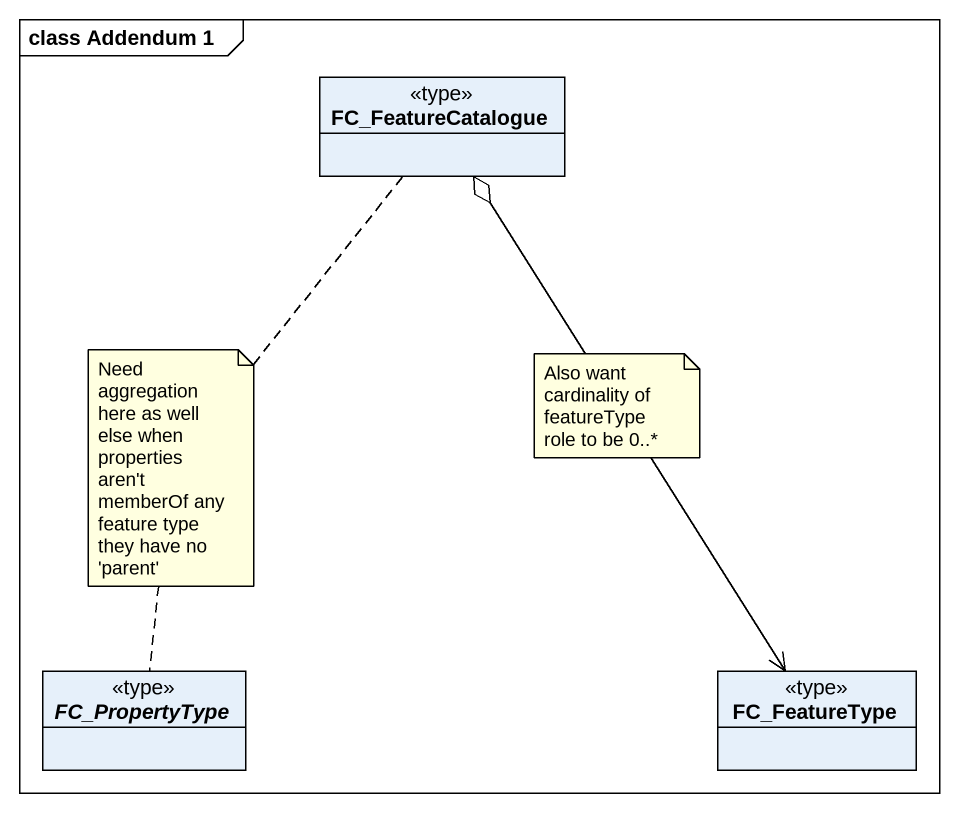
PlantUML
@startuml
mainframe class Addendum 1
hide circle
hide empty members
class FC_FeatureCatalogue <<type>>
abstract class FC_PropertyType <<type>>
class FC_FeatureType <<type>>
FC_FeatureType <-up-o FC_FeatureCatalogue
note as N1
  Need aggregation here as well else when properties aren't memberOf any feature type they have no 'parent'
end note
N1 .. FC_FeatureCatalogue
N1 .. FC_PropertyType
note as N2
  Also want cardinality of featureType role to be 0..*
end note
@enduml
